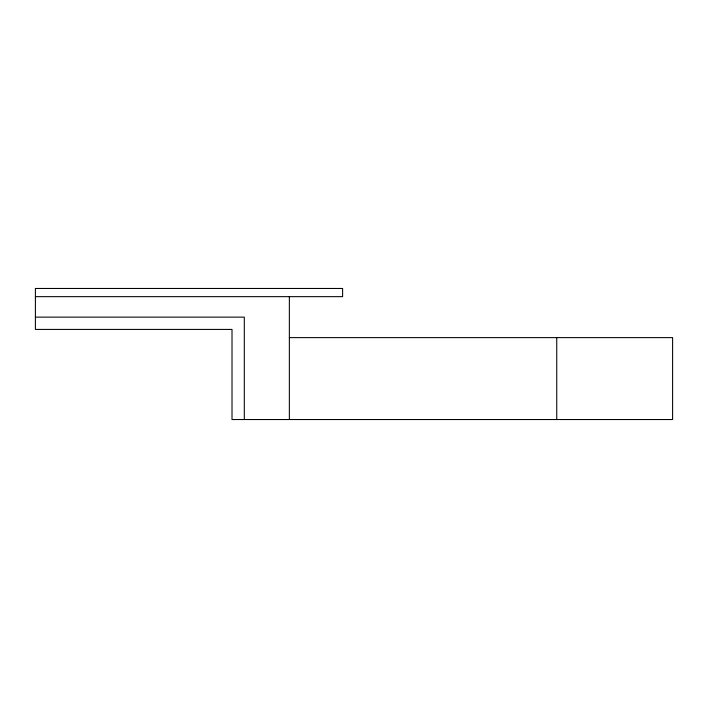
<?xml version="1.0" encoding="UTF-8"?>
<svg xmlns="http://www.w3.org/2000/svg" width="708" height="708" viewBox="0 0 708 708"><rect width="100%" height="100%" fill="white"/><g stroke="black" fill="none" stroke-linecap="round" stroke-linejoin="round"><path stroke-width="1.06" d="M35.4 296.652L342.61 296.652L342.61 288.466L35.4 288.466L35.4 329.424L232.012 329.424L232.012 419.534L672.6 419.534L672.6 337.619L289.36 337.619M35.4 317.131L244.304 317.131L244.304 419.534M556.745 337.619L556.745 419.534M289.36 296.652L289.36 419.534"/></g></svg>
